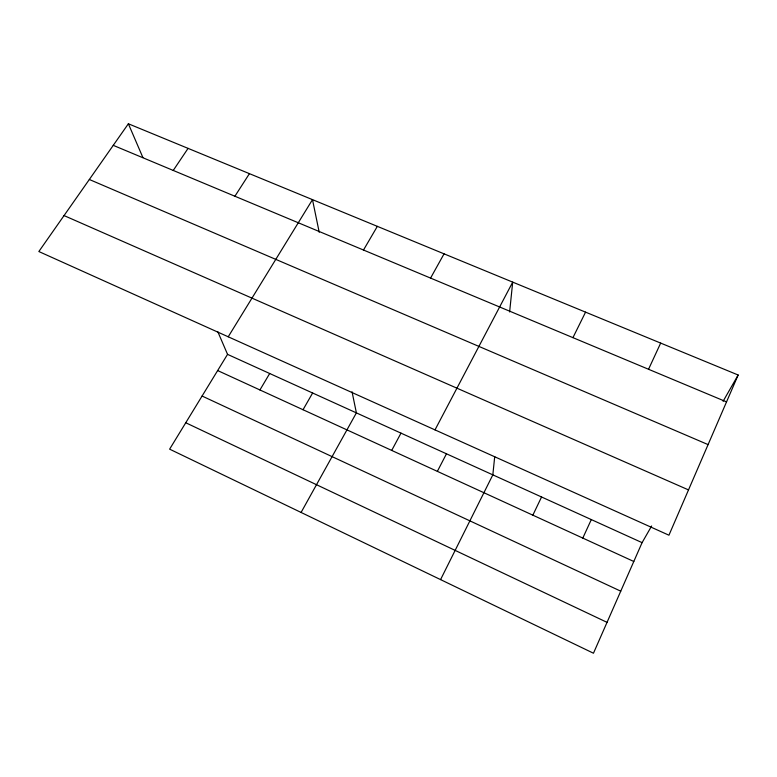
<?xml version="1.0" encoding="UTF-8"?>
<svg xmlns="http://www.w3.org/2000/svg" width="777" height="777" viewBox="0 0 777 777"><rect width="100%" height="100%" fill="white"/><g stroke="black" fill="none" stroke-linecap="round" stroke-linejoin="round"><path stroke-width="1.17" d="M494.716 456.585L492.832 474.854L440.569 579.603M509.625 311.956L512.703 282.129L435.003 429.895M738.15 375.009L668.939 535.207L38.85 251.534L128.37 123.776L738.15 375.009L723.096 401.291M651.631 525.99L642.084 542.647L593.463 653.224L169.629 449.155L227.544 354.361L217.861 331.828M582.799 538.082L591.307 519.58M648.542 369.269L660.673 343.094M532.847 515.17L541.559 496.989M572.94 337.645L585.567 312.14M437.364 471.357L446.464 453.787M391.715 450.417L400.99 433.139M430.575 278.088L444.055 253.836M301.087 512.451L356.39 412.878L352.049 391.783M303.03 409.732L312.626 393.007M363.49 250.029L377.34 226.36M259.936 389.957L269.687 373.504M228.224 336.791L312.49 199.64L319.211 232.265M234.907 196.231L249.427 173.66M173.252 170.435L188.073 148.378M113.257 145.348L726.534 401.903M89.336 179.487L708.08 444.599M64.044 215.579L688.509 489.908M227.544 354.361L642.084 542.647M217.657 370.561L633.799 561.489M202.088 396.037L620.745 591.171M185.761 422.756L607.041 622.358M128.37 123.776L142.91 157.585"/></g></svg>
